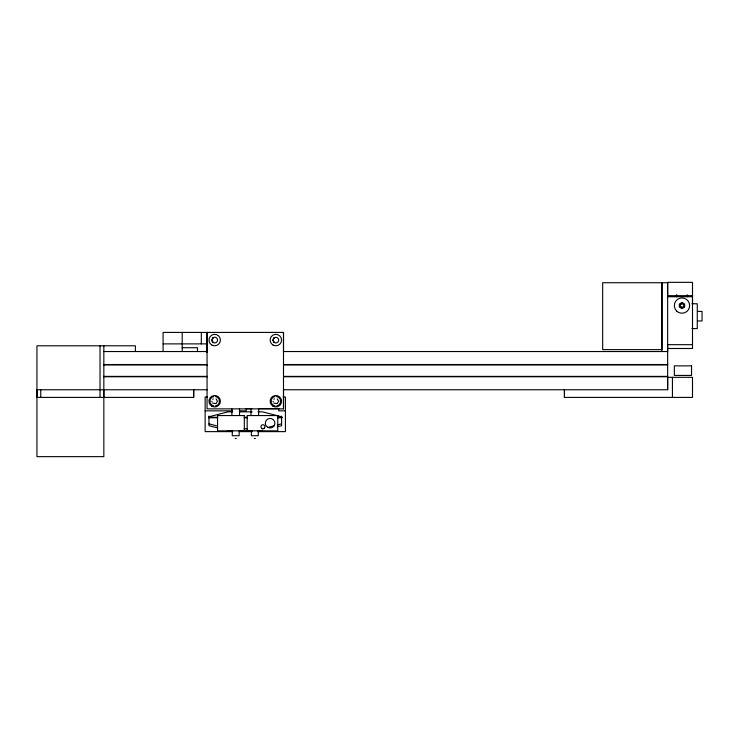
<?xml version="1.0" encoding="UTF-8"?>
<svg xmlns="http://www.w3.org/2000/svg" width="739" height="739" viewBox="0 0 739 739"><rect width="100%" height="100%" fill="white"/><g stroke="black" fill="none" stroke-linecap="round" stroke-linejoin="round"><path stroke-width="1.11" d="M103.839 397.406L103.839 389.758M207.345 389.758L36.95 389.758L36.95 397.406L193.673 397.406L193.673 389.758M207.049 352.494L207.049 332.421L207.049 408.87L283.499 408.87L283.499 332.421L163.088 332.421L163.088 351.533M283.499 408.87L283.499 388.806M283.499 352.494L283.499 332.421M283.48 389.758L667.65 389.758L667.65 377.333L692.498 377.333L692.498 397.406L564.439 397.406L564.439 389.379M661.913 351.533L661.913 282.732L661.913 349.621L602.664 349.621L602.664 282.732L667.65 282.732L667.65 351.533L283.48 351.533M667.65 296.681L676.25 296.681L676.25 295.729M687.141 295.729L687.141 296.681L676.73 296.681L676.73 295.729M692.498 296.681L687.713 296.681L687.713 295.729M692.498 304.542L692.498 295.729L667.65 295.729M210.172 400.011L210.135 402.524M271.324 400.011L271.296 402.524M219.243 399.928L219.243 402.524M280.377 400.011L280.404 402.524M211.954 401.249L212.047 401.951M213.294 398.866L212.74 399.3M273.107 401.249L273.208 401.951M274.455 398.866L273.901 399.3M211.502 397.73L210.458 399.115M217.885 404.723L218.929 403.337M272.663 397.73L271.61 399.115M279.037 404.723L280.09 403.337M213.82 396.566L212.204 397.203M215.566 405.877L217.183 405.249M274.982 396.566L273.356 397.203M276.719 405.877L278.344 405.249M208.961 416.787L228.074 411.845L232.656 411.845M262.474 428.796L264.599 428.241M267.786 427.419L274.151 425.766M277.337 424.943L281.587 423.844M277.337 426.791L281.587 425.692L281.587 416.057M667.65 296.496L692.498 296.496M691.963 303.757L697.274 303.757L697.274 328.596L691.963 328.596M697.514 311.396L702.05 311.396L702.05 320.957L697.514 320.957M163.088 343.884L207.687 343.884M692.498 344.67L667.65 344.67L667.65 389.758M182.2 347.709L197.489 347.709L197.489 351.533M667.65 348.494L692.498 348.494L692.498 282.353L667.65 282.353L667.65 296.311M103.515 351.533L207.345 351.533M103.515 364.53L207.345 364.53M283.48 364.53L667.65 364.53M103.515 364.909L207.345 364.909M283.48 364.909L667.65 364.909M103.515 376.382L207.345 376.382M283.48 376.382L667.65 376.382M103.515 376.761L207.345 376.761M283.48 376.761L667.65 376.761M207.419 397.009L205.137 397.009L205.137 431.631L232.656 431.631M283.176 397.009L285.411 397.009L285.411 431.631L257.883 431.631M212.74 403.152L216.074 403.614L217.451 401.222L216.084 398.866M246.226 408.63L251.833 408.63M258.548 408.63L278.714 408.63M205.137 410.847L232.526 410.847M239.381 410.847L246.226 410.847L246.226 408.547M285.411 410.847L278.714 410.847L278.714 408.547M239.538 411.845L252.156 411.845M257.883 411.845L262.474 411.845L281.587 416.787M209.331 417.286L217.312 417.286M244.701 417.286L246.983 417.286M277.79 417.286L282.353 417.286M208.574 417.784L217.746 417.784M244.129 417.784L247.565 417.784M277.384 417.784L281.965 417.784M244.129 428.796L247.565 428.796M228.074 430.634L232.656 430.634M239.538 430.634L252.156 430.634M257.883 430.634L262.474 430.634M239.538 431.631L252.156 431.631M235.168 438.495L236.268 438.495M254.281 438.495L255.38 438.495M278.344 397.203L276.719 396.566M273.356 405.249L274.982 405.877M217.183 397.203L215.566 396.566M212.204 405.249L213.82 405.877M208.961 423.844L217.451 426.043M217.451 427.89L208.961 425.692L208.961 416.057M277.199 398.838L278.612 401.222L277.227 403.614L273.901 403.152M280.09 399.115L279.037 397.73M271.61 403.337L272.663 404.723M218.929 399.115L217.885 397.73M210.458 403.337L211.502 404.723M687.713 295.351L687.713 296.681M687.141 294.769L687.141 296.681M676.73 294.769L676.73 296.681M676.25 295.351L676.25 296.681M672.425 377.333L672.425 397.406M564.439 389.758L564.439 397.406M258.65 408.87L258.65 415.42M258.271 430.846L258.271 435.724L251.389 435.724L251.389 430.846M251.001 408.87L251.001 415.42M239.538 408.87L239.538 415.42M239.159 430.846L239.159 435.724L232.277 435.724L232.277 430.846M231.889 408.87L231.889 415.42M201.313 332.421L201.313 343.884M193.673 389.379L193.673 397.406M182.2 332.421L182.2 351.533M135.376 351.533L135.376 345.797L36.95 345.797L36.95 456.647L103.839 456.647L103.839 345.797M100.024 345.797L100.024 397.406M40.774 389.758L40.774 397.406M681.025 307.23A1.912 1.912 0 0 1 680.628 306.925M680.628 304.228A1.912 1.912 0 0 1 681.025 303.923M211.954 340.042L212.047 340.79L211.954 340.042M213.312 337.677L212.74 338.139L213.312 337.677A2.864 2.864 0 0 0 213.257 342.545A2.864 2.864 0 0 0 217.562 340.069A2.864 2.864 0 0 0 213.257 337.584M273.107 340.042L273.208 340.79L273.107 340.097M274.474 337.677L273.901 338.139L274.502 337.677A2.864 2.864 0 0 1 278.714 340.069A2.864 2.864 0 0 1 274.418 342.545A2.864 2.864 0 0 1 274.418 337.584L274.502 337.677M681.986 302.519L679.335 304.052L679.335 307.11L681.986 308.634L684.628 307.11L684.628 304.052L681.986 302.519M691.538 365.87L674.337 365.87L674.337 375.421L691.538 375.421L691.538 365.87M244.313 415.558L217.562 415.558L217.562 430.846L244.313 430.846L244.313 415.558M277.762 415.558L247.186 415.558L247.186 430.846L277.762 430.846L277.762 415.558M274.502 342.453L273.901 342L274.455 342.425M213.349 342.453L212.74 342L213.349 342.453M261.948 428.481A2.005 2.005 0 0 0 264.959 426.736A2.005 2.005 0 0 0 261.948 424.999A2.005 2.005 0 0 0 261.948 428.481M267.73 427.345A4.776 4.776 0 0 0 274.899 423.207A4.776 4.776 0 0 0 267.73 419.068A4.776 4.776 0 0 0 267.73 427.345M211.825 406.191A5.736 5.736 0 0 0 220.425 401.222A5.736 5.736 0 0 0 211.825 396.261A5.736 5.736 0 0 0 211.825 406.191M272.987 406.191A5.736 5.736 0 0 0 281.587 401.222A5.736 5.736 0 0 0 272.987 396.261A5.736 5.736 0 0 0 272.987 406.191M272.987 345.03A5.736 5.736 0 0 0 281.587 340.069A5.736 5.736 0 0 0 272.987 335.1A5.736 5.736 0 0 0 272.987 345.03M211.825 345.03A5.736 5.736 0 0 0 220.425 340.069A5.736 5.736 0 0 0 211.825 335.1A5.736 5.736 0 0 0 211.825 345.03M676.573 310.98A7.649 7.649 0 0 0 689.367 307.553A7.649 7.649 0 0 0 680 298.196A7.649 7.649 0 0 0 676.573 310.98M681.118 307.064A1.718 1.718 0 0 0 683.704 305.577A1.718 1.718 0 0 0 681.118 304.089A1.718 1.718 0 0 0 681.118 307.064"/></g></svg>
